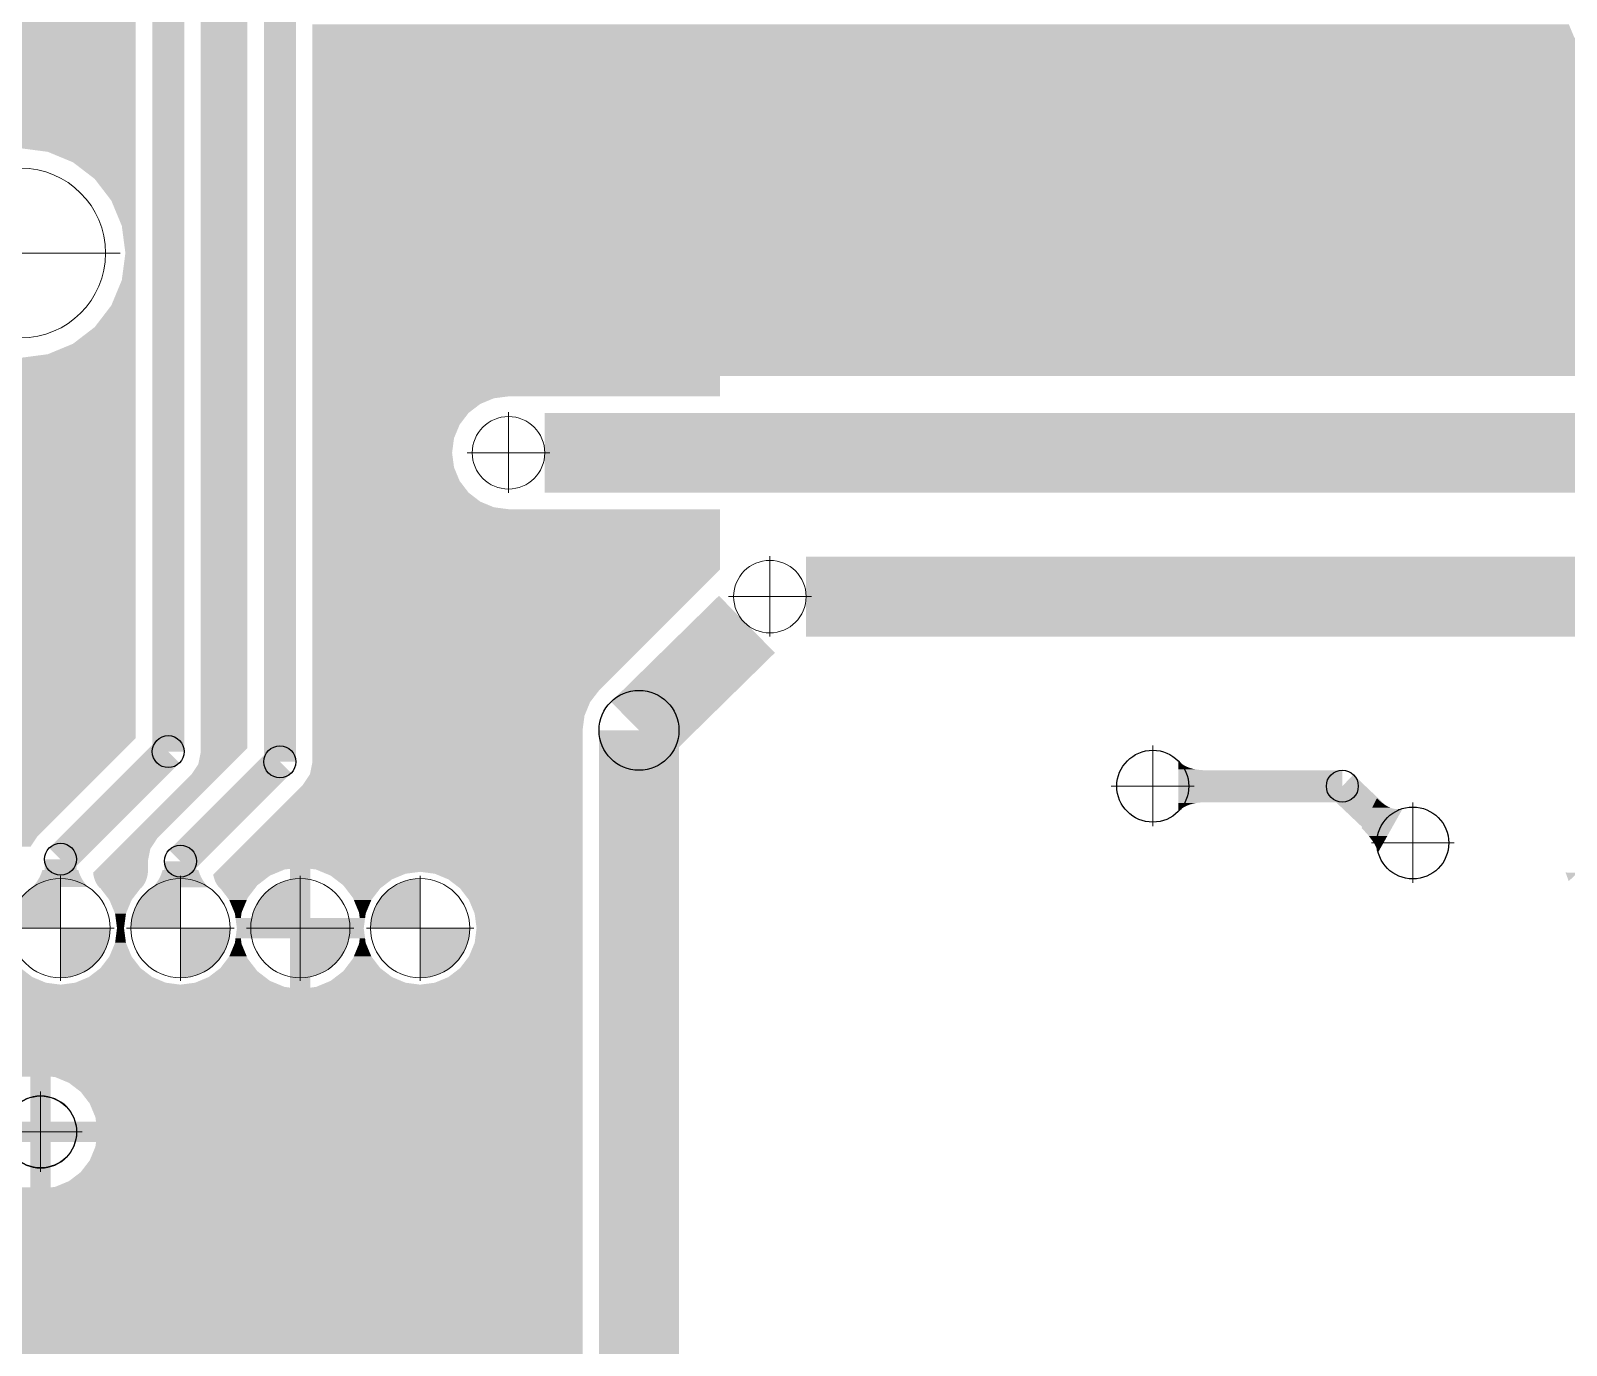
# Model space of a CAD drawing. Header units: millimetres. Extents: x -3633 to 871, y -630 to 261.
# Drawn here: x -1234.2 to -1195.61, y 74.06 to 107.09 of the extents above; entities that cross this region are included whole.
import ezdxf

# ---------------------------------------------------------------- set-up
doc = ezdxf.new("R2010")
doc.units = ezdxf.units.MM
for name, color, linetype in [('DRILL', 7, 'Continuous'), ('DRILL GOST', 7, 'Continuous'), ('TOP_LAYER', 7, 'Continuous'), ('TOP_PASTE', 8, 'Continuous')]:
    doc.layers.add(name, color=color, linetype=linetype)

# ---------------------------------------------------------------- blocks, each defined once
blk = doc.blocks.new('ROUND_26')
blk.add_circle((0, 0), 0.01772)
blk = doc.blocks.new('ROUND_2')
blk.add_circle((0, 0), 0.00787)
blk = doc.blocks.new('ROUND_3')
blk.add_circle((0, 0), 0.01969)

msp = doc.modelspace()

# ---------------------------------------------------------------- hatches: boundary and pattern name
h = msp.add_hatch(color=256)
h.dxf.hatch_style = 1
h.paths.add_polyline_path([(-1233.402, 64.09), (-1233.519, 63.803), (-1233.122, 63.808)])
h.paths.add_polyline_path([(-1230.139, 63.76), (-1230.417, 64.053), (-1230.533, 63.76)])
h.paths.add_polyline_path([(-1230.442, 66.506), (-1230.442, 66.487), (-1230.166, 66.209), (-1230.049, 66.487)])
h.paths.add_polyline_path([(-1227.247, 66.234), (-1227.665, 66.234), (-1227.383, 65.951)])
h.paths.add_polyline_path([(-1218.729, 67.018), (-1219.377, 67.717), (-1219.731, 66.985)])
h.paths.add_polyline_path([(-1233.291, 29.039), (-1234.021, 28.374), (-1233.291, 28.031)])
h.paths.add_polyline_path([(-1193.249, 18.254), (-1193.265, 17.863), (-1192.968, 17.984)])
h.paths.add_polyline_path([(-1191.229, 20.274), (-1190.956, 19.993), (-1190.828, 20.289)])
h.paths.add_polyline_path([(-1191.229, 59.689), (-1190.838, 59.682), (-1190.957, 59.982)])
h.paths.add_polyline_path([(-1201.227, 65.626), (-1200.937, 65.918), (-1201.244, 66.022)])
h.paths.add_polyline_path([(-1170.468, 65.638), (-1170.269, 65.852), (-1170.556, 65.857)])
h.paths.add_polyline_path([(-1173.277, 65.453), (-1173.047, 65.647), (-1173.345, 65.663)])
h.paths.add_polyline_path([(-1195.632, 85.942), (-1195.552, 85.721), (-1195.341, 85.931)])
h.paths.add_polyline_path([(-1169.982, 100.828), (-1170.057, 101.05), (-1170.269, 100.83)])
h.paths.add_polyline_path([(-1173.047, 100.578), (-1172.752, 100.574), (-1172.844, 100.792)])
h.paths.add_polyline_path([(-1188.153, 115.26), (-1187.946, 115.477), (-1188.239, 115.477)])
h.paths.add_polyline_path([(-1185.991, 116.135), (-1185.797, 116.358), (-1186.087, 116.358)])
h.paths.add_polyline_path([(-1195.129, 112.223), (-1195.341, 112.013), (-1195.042, 112.005)])
h.paths.add_polyline_path([(-1197.795, 114.758), (-1197.795, 114.467), (-1197.577, 114.683)])
h.paths.add_polyline_path([(-1204.613, 114.467), (-1204.829, 114.258), (-1204.599, 114.17)])
h.paths.add_polyline_path([(-1209.875, 119.434), (-1209.783, 119.217), (-1209.577, 119.43)])
h.paths.add_polyline_path([(-1202.754, 121.81), (-1202.474, 121.935), (-1202.752, 122.208)])
h.paths.add_polyline_path([(-1197.739, 130.105), (-1198.026, 130.376), (-1198.045, 129.979)])
h.paths.add_polyline_path([(-1190.037, 135.321), (-1190.324, 135.202), (-1190.038, 134.921)])
h.paths.add_polyline_path([(-1175.897, 134.921), (-1175.915, 134.532), (-1175.611, 134.647)])
h.paths.add_polyline_path([(-1177.96, 136.646), (-1177.971, 136.253), (-1177.668, 136.38)])
h.paths.add_polyline_path([(-1179.402, 139.71), (-1179.685, 139.972), (-1179.699, 139.582)])
h.paths.add_polyline_path([(-1188.43, 139.972), (-1188.43, 140.387), (-1188.728, 140.225)])
h.paths.add_polyline_path([(-1162.248, 164.521), (-1162.149, 164.016), (-1161.785, 164.373)])
h.paths.add_polyline_path([(-1160.278, 162.686), (-1160.395, 162.98), (-1160.673, 162.699)])
h.paths.add_polyline_path([(-1164.961, 159.184), (-1165.239, 159.467), (-1165.357, 159.178)])
h.paths.add_polyline_path([(-1160.275, 150.145), (-1160.673, 150.145), (-1160.395, 149.864)])
h.paths.add_polyline_path([(-1162.872, 151.339), (-1163.27, 151.336), (-1162.991, 151.053)])
h.paths.add_polyline_path([(-1164.681, 154.413), (-1164.564, 154.698), (-1164.961, 154.696)])
h.paths.add_polyline_path([(-1185.797, 145.657), (-1185.624, 145.48), (-1185.534, 145.676)])
h.paths.add_polyline_path([(-1188.455, 146.769), (-1188.704, 146.769), (-1188.529, 146.594)])
h.paths.add_polyline_path([(-1153.313, 170.77), (-1153.301, 169.77), (-1152.594, 170.463)])
h.paths.add_polyline_path([(-1214.786, 168.798), (-1214.767, 170.779), (-1217.643, 168.105)])
h.paths.add_polyline_path([(-1214.756, 147.746), (-1215.486, 148.04), (-1215.486, 147.043)])
at = {"layer": 'DRILL', "lineweight": 0}
h = msp.add_hatch(color=256, dxfattribs=at)
h.dxf.hatch_style = 1
h.paths.add_polyline_path([(-1233.448, 85.787, 0.414214), (-1234.694, 84.541), (-1233.448, 84.541)])
h.paths.add_polyline_path([(-1232.201, 84.541), (-1233.447, 84.541), (-1233.447, 83.294, 0.414079)])
h = msp.add_hatch(color=256, dxfattribs=at)
h.dxf.hatch_style = 1
h.paths.add_polyline_path([(-1230.436, 85.787, 0.414214), (-1231.682, 84.541), (-1230.436, 84.541)])
h.paths.add_polyline_path([(-1229.189, 84.541), (-1230.436, 84.541), (-1230.435, 83.294, 0.414079)])
h = msp.add_hatch(color=256, dxfattribs=at)
h.dxf.hatch_style = 1
h.paths.add_polyline_path([(-1227.424, 85.787, 0.414214), (-1228.671, 84.541), (-1227.424, 84.541)])
h.paths.add_polyline_path([(-1226.178, 84.541), (-1227.424, 84.541), (-1227.424, 83.294, 0.414079)])
h = msp.add_hatch(color=256, dxfattribs=at)
h.dxf.hatch_style = 1
h.paths.add_polyline_path([(-1224.412, 85.787, 0.414214), (-1225.659, 84.541), (-1224.412, 84.541)])
h.paths.add_polyline_path([(-1223.166, 84.541), (-1224.412, 84.541), (-1224.412, 83.294, 0.414079)])

# ---------------------------------------------------------------- linework, layer by layer
for p, q in [((-1236.87, 101.507), (-1231.948, 101.507)), ((-1235.351, 101.507), (-1233.532, 101.507)), ((-1234.452, 101.507), (-1232.319, 101.507)), ((-1222.193, 97.507), (-1222.193, 95.485)), ((-1223.234, 96.487), (-1221.151, 96.487)), ((-1215.625, 93.892), (-1215.625, 91.871)), ((-1216.667, 92.873), (-1214.583, 92.873)), ((-1199.469, 87.702), (-1199.469, 85.68)), ((-1233.448, 85.855), (-1233.448, 83.222)), ((-1230.436, 85.855), (-1230.436, 83.222)), ((-1227.424, 85.855), (-1227.424, 83.222)), ((-1224.412, 85.855), (-1224.412, 83.222)), ((-1234.8, 84.541), (-1232.1, 84.541)), ((-1231.789, 84.541), (-1229.088, 84.541)), ((-1228.777, 84.541), (-1226.077, 84.541)), ((-1225.765, 84.541), (-1223.065, 84.541)), ((-1233.949, 80.44), (-1233.949, 78.418)), ((-1234.99, 79.421), (-1232.907, 79.421))]:
    msp.add_line(p, q, dxfattribs=at)
at = {"layer": 'DRILL GOST', "lineweight": 0}
for p, q in [((-1206.004, 89.128), (-1206.004, 87.106)), ((-1207.046, 88.109), (-1204.963, 88.109)), ((-1200.51, 86.683), (-1198.427, 86.683))]:
    msp.add_line(p, q, dxfattribs=at)
for centre, radius in [((-1234.452, 101.507), 2.133), ((-1222.193, 96.487), 0.911), ((-1215.625, 92.873), 0.911), ((-1233.448, 84.541), 1.247), ((-1230.436, 84.541), 1.247), ((-1227.424, 84.541), 1.247), ((-1224.412, 84.541), 1.247), ((-1233.949, 79.421), 0.911)]:
    msp.add_circle(centre, radius, dxfattribs=at)
at = {"layer": 'TOP_LAYER', "elevation": 0}
for points, const_width in [([(-1230.742, 88.978), (-1230.742, 131.209)], 0.803), ([(-1227.937, 88.723), (-1227.937, 130.495)], 0.803), ([(-1221.282, 96.487), (-1178.218, 96.487)], 2.008), ([(-1214.714, 92.873), (-1184.656, 92.873)], 2.008), ([(-1218.914, 89.514), (-1216.202, 92.178)], 2.008), ([(-1218.914, 53.921), (-1218.914, 89.514)], 2.008), ([(-1233.448, 86.273), (-1230.742, 88.978)], 0.803), ([(-1230.436, 86.225), (-1227.937, 88.723)], 0.803), ([(-1205.207, 88.109), (-1201.241, 88.109)], 0.803), ([(-1201.241, 88.109), (-1200.131, 87.056)], 0.803), ([(-1233.448, 85.689), (-1233.448, 86.273)], 0.803), ([(-1230.436, 85.696), (-1230.436, 86.225)], 0.803)]:
    msp.add_lwpolyline(points, dxfattribs=dict(at, const_width=const_width))
at = {"layer": 'TOP_LAYER'}
for points in [[(-1205.359, 88.697), (-1205.359, 88.741), (-1205.311, 88.697), (-1205.359, 88.741)], [(-1205.359, 88.658), (-1205.359, 88.697), (-1205.258, 88.658), (-1205.311, 88.697)], [(-1205.359, 88.623), (-1205.359, 88.658), (-1205.2, 88.623), (-1205.258, 88.658)], [(-1205.359, 88.593), (-1205.359, 88.623), (-1205.137, 88.593), (-1205.2, 88.623)], [(-1205.359, 88.568), (-1205.359, 88.593), (-1205.069, 88.568), (-1205.137, 88.593)], [(-1205.359, 88.547), (-1205.359, 88.568), (-1204.996, 88.547), (-1205.069, 88.568)], [(-1205.359, 88.531), (-1205.359, 88.547), (-1204.918, 88.531), (-1204.996, 88.547)], [(-1205.359, 88.519), (-1205.359, 88.531), (-1204.835, 88.519), (-1204.918, 88.531)], [(-1205.359, 88.512), (-1205.359, 88.519), (-1204.746, 88.512), (-1204.835, 88.519)], [(-1205.359, 88.51), (-1205.359, 88.512), (-1204.653, 88.51), (-1204.746, 88.512)], [(-1205.359, 87.707), (-1205.359, 88.51), (-1204.653, 87.707), (-1204.653, 88.51)], [(-1205.359, 87.705), (-1205.359, 87.707), (-1204.746, 87.705), (-1204.653, 87.707)], [(-1205.359, 87.698), (-1205.359, 87.705), (-1204.835, 87.698), (-1204.746, 87.705)], [(-1205.359, 87.686), (-1205.359, 87.698), (-1204.918, 87.686), (-1204.835, 87.698)], [(-1205.359, 87.67), (-1205.359, 87.686), (-1204.996, 87.67), (-1204.918, 87.686)], [(-1205.359, 87.649), (-1205.359, 87.67), (-1205.069, 87.649), (-1204.996, 87.67)], [(-1205.359, 87.624), (-1205.359, 87.649), (-1205.137, 87.624), (-1205.069, 87.649)], [(-1205.359, 87.594), (-1205.359, 87.624), (-1205.2, 87.594), (-1205.137, 87.624)], [(-1205.359, 87.559), (-1205.359, 87.594), (-1205.258, 87.559), (-1205.2, 87.594)], [(-1200.492, 87.57), (-1200.476, 87.6), (-1200.036, 87.57), (-1200.101, 87.6)], [(-1200.476, 87.6), (-1200.457, 87.639), (-1200.101, 87.6), (-1200.167, 87.639)], [(-1200.457, 87.639), (-1200.432, 87.686), (-1200.167, 87.639), (-1200.234, 87.686)], [(-1200.432, 87.686), (-1200.404, 87.742), (-1200.234, 87.686), (-1200.302, 87.742)], [(-1200.404, 87.742), (-1200.371, 87.806), (-1200.302, 87.742), (-1200.371, 87.806)], [(-1205.359, 87.52), (-1205.359, 87.559), (-1205.311, 87.52), (-1205.258, 87.559)], [(-1205.359, 87.476), (-1205.359, 87.52), (-1205.359, 87.476), (-1205.311, 87.52)], [(-1200.756, 87.056), (-1200.511, 87.532), (-1200, 87.056), (-1199.732, 87.532)], [(-1200.511, 87.532), (-1200.509, 87.536), (-1199.845, 87.532), (-1199.908, 87.536)], [(-1200.509, 87.536), (-1200.503, 87.549), (-1199.908, 87.536), (-1199.972, 87.549)], [(-1200.503, 87.549), (-1200.492, 87.57), (-1199.972, 87.549), (-1200.036, 87.57)], [(-1199.845, 87.532), (-1199.783, 87.537), (-1199.732, 87.532), (-1199.73, 87.537)], [(-1199.783, 87.537), (-1199.722, 87.55), (-1199.73, 87.537), (-1199.722, 87.55)], [(-1200.629, 86.922), (-1200.756, 87.056), (-1200.075, 86.922), (-1200, 87.056)], [(-1200.574, 86.857), (-1200.629, 86.922), (-1200.111, 86.857), (-1200.075, 86.922)], [(-1200.481, 86.732), (-1200.574, 86.857), (-1200.181, 86.732), (-1200.111, 86.857)], [(-1200.442, 86.672), (-1200.481, 86.732), (-1200.215, 86.672), (-1200.181, 86.732)], [(-1200.409, 86.613), (-1200.442, 86.672), (-1200.248, 86.613), (-1200.215, 86.672)], [(-1200.381, 86.556), (-1200.409, 86.613), (-1200.28, 86.556), (-1200.248, 86.613)], [(-1200.358, 86.501), (-1200.381, 86.556), (-1200.311, 86.501), (-1200.28, 86.556)], [(-1200.341, 86.447), (-1200.358, 86.501), (-1200.341, 86.447), (-1200.311, 86.501)], [(-1233.852, 85.963), (-1233.849, 86.063), (-1233.043, 85.963), (-1233.046, 86.063)], [(-1230.841, 85.963), (-1230.837, 86.063), (-1230.031, 85.963), (-1230.034, 86.063)], [(-1234.101, 85.636), (-1234.049, 85.702), (-1232.81, 85.636), (-1232.861, 85.702)], [(-1234.049, 85.702), (-1234.004, 85.772), (-1232.861, 85.702), (-1232.906, 85.772)], [(-1234.004, 85.772), (-1233.965, 85.846), (-1232.906, 85.772), (-1232.945, 85.846)], [(-1233.965, 85.846), (-1233.932, 85.924), (-1232.945, 85.846), (-1232.978, 85.924)], [(-1233.932, 85.924), (-1233.905, 86.007), (-1232.978, 85.924), (-1233.005, 86.007)], [(-1233.897, 85.689), (-1233.876, 85.776), (-1232.998, 85.689), (-1233.019, 85.776)], [(-1233.876, 85.776), (-1233.861, 85.868), (-1233.019, 85.776), (-1233.034, 85.868)], [(-1233.861, 85.868), (-1233.852, 85.963), (-1233.034, 85.868), (-1233.043, 85.963)], [(-1231.08, 85.63), (-1231.028, 85.696), (-1229.789, 85.63), (-1229.84, 85.696)], [(-1231.028, 85.696), (-1230.983, 85.765), (-1229.84, 85.696), (-1229.885, 85.765)], [(-1230.983, 85.765), (-1230.944, 85.84), (-1229.885, 85.765), (-1229.924, 85.84)], [(-1230.944, 85.84), (-1230.911, 85.918), (-1229.924, 85.84), (-1229.957, 85.918)], [(-1230.911, 85.918), (-1230.884, 86.001), (-1229.957, 85.918), (-1229.984, 86.001)], [(-1230.886, 85.689), (-1230.865, 85.776), (-1229.986, 85.689), (-1230.007, 85.776)], [(-1230.865, 85.776), (-1230.85, 85.868), (-1230.007, 85.776), (-1230.022, 85.868)], [(-1230.85, 85.868), (-1230.841, 85.963), (-1230.022, 85.868), (-1230.031, 85.963)], [(-1234.158, 85.575), (-1234.101, 85.636), (-1232.752, 85.575), (-1232.81, 85.636)], [(-1231.137, 85.569), (-1231.08, 85.63), (-1229.731, 85.569), (-1229.789, 85.63)]]:
    msp.add_solid(points, dxfattribs=at)
at = {"layer": 'TOP_PASTE'}
msp.add_circle((-1199.816, 119.572), 110, dxfattribs=at)
for points in [[(-1229.924, 89.062), (-1229.924, 130.495), (-1228.756, 89.062), (-1228.756, 130.495)], [(-1269.682, 104.14), (-1269.682, 118.186), (-1231.561, 104.14), (-1231.561, 118.186)], [(-1227.119, 106.935), (-1227.119, 107.252), (-1195.417, 106.935), (-1195.549, 107.252)], [(-1227.119, 106.662), (-1227.119, 106.935), (-1195.208, 106.662), (-1195.417, 106.935)], [(-1227.119, 106.453), (-1227.119, 106.662), (-1194.936, 106.453), (-1195.208, 106.662)], [(-1227.119, 106.321), (-1227.119, 106.453), (-1194.618, 106.321), (-1194.936, 106.453)], [(-1227.119, 106.277), (-1227.119, 106.321), (-1194.277, 106.277), (-1194.618, 106.321)], [(-1227.119, 98.413), (-1227.119, 106.277), (-1173.502, 98.413), (-1173.502, 106.277)], [(-1233.77, 104.05), (-1234.452, 104.14), (-1231.561, 104.05), (-1231.561, 104.14)], [(-1233.135, 103.787), (-1233.77, 104.05), (-1231.561, 103.787), (-1231.561, 104.05)], [(-1232.59, 103.369), (-1233.135, 103.787), (-1231.561, 103.369), (-1231.561, 103.787)], [(-1232.172, 102.824), (-1232.59, 103.369), (-1231.561, 102.824), (-1231.561, 103.369)], [(-1231.909, 102.189), (-1232.172, 102.824), (-1231.561, 102.189), (-1231.561, 102.824)], [(-1231.819, 101.507), (-1231.909, 102.189), (-1231.561, 101.507), (-1231.561, 102.189)], [(-1231.909, 100.826), (-1231.819, 101.507), (-1231.561, 100.826), (-1231.561, 101.507)], [(-1232.172, 100.191), (-1231.909, 100.826), (-1231.561, 100.191), (-1231.561, 100.826)], [(-1232.59, 99.645), (-1232.172, 100.191), (-1231.561, 99.645), (-1231.561, 100.191)], [(-1233.135, 99.227), (-1232.59, 99.645), (-1231.561, 99.227), (-1231.561, 99.645)], [(-1233.77, 98.964), (-1233.135, 99.227), (-1231.561, 98.964), (-1231.561, 99.227)], [(-1269.682, 89.317), (-1269.682, 98.874), (-1231.561, 89.317), (-1231.561, 98.874)], [(-1234.452, 98.874), (-1233.77, 98.964), (-1231.561, 98.874), (-1231.561, 98.964)], [(-1227.119, 97.905), (-1227.119, 98.413), (-1216.882, 97.905), (-1216.882, 98.413)], [(-1227.119, 97.857), (-1227.119, 97.905), (-1222.56, 97.857), (-1222.193, 97.905)], [(-1227.119, 97.715), (-1227.119, 97.857), (-1222.902, 97.715), (-1222.56, 97.857)], [(-1227.119, 97.49), (-1227.119, 97.715), (-1223.195, 97.49), (-1222.902, 97.715)], [(-1227.119, 97.196), (-1227.119, 97.49), (-1223.42, 97.196), (-1223.195, 97.49)], [(-1227.119, 96.854), (-1227.119, 97.196), (-1223.562, 96.854), (-1223.42, 97.196)], [(-1227.119, 96.487), (-1227.119, 96.854), (-1223.61, 96.487), (-1223.562, 96.854)], [(-1227.119, 96.121), (-1227.119, 96.487), (-1223.562, 96.121), (-1223.61, 96.487)], [(-1227.119, 95.779), (-1227.119, 96.121), (-1223.42, 95.779), (-1223.562, 96.121)], [(-1227.119, 95.485), (-1227.119, 95.779), (-1223.195, 95.485), (-1223.42, 95.779)], [(-1227.119, 95.26), (-1227.119, 95.485), (-1222.902, 95.26), (-1223.195, 95.485)], [(-1227.119, 95.118), (-1227.119, 95.26), (-1222.56, 95.118), (-1222.902, 95.26)], [(-1227.119, 95.07), (-1227.119, 95.118), (-1222.193, 95.07), (-1222.56, 95.118)], [(-1227.119, 93.551), (-1227.119, 95.07), (-1216.882, 93.551), (-1216.882, 95.07)], [(-1227.119, 90.517), (-1227.119, 93.551), (-1219.916, 90.517), (-1216.882, 93.551)], [(-1227.119, 90.223), (-1227.119, 90.517), (-1220.142, 90.223), (-1219.916, 90.517)], [(-1227.119, 89.881), (-1227.119, 90.223), (-1220.283, 89.881), (-1220.142, 90.223)], [(-1227.119, 89.514), (-1227.119, 89.881), (-1220.332, 89.514), (-1220.283, 89.881)], [(-1269.682, 86.852), (-1269.682, 89.317), (-1234.027, 86.852), (-1231.561, 89.317)], [(-1227.119, 88.723), (-1227.119, 89.514), (-1220.332, 88.723), (-1220.332, 89.514)], [(-1229.986, 88.665), (-1229.924, 88.978), (-1229.154, 88.665), (-1228.841, 88.978)], [(-1229.924, 88.978), (-1229.924, 89.062), (-1228.841, 88.978), (-1228.756, 89.062)], [(-1231.759, 86.804), (-1230.163, 88.399), (-1231.015, 86.804), (-1229.42, 88.399)], [(-1230.163, 88.399), (-1229.986, 88.665), (-1229.42, 88.399), (-1229.154, 88.665)], [(-1227.358, 88.144), (-1227.181, 88.41), (-1220.332, 88.144), (-1220.332, 88.41)], [(-1227.181, 88.41), (-1227.119, 88.723), (-1220.332, 88.41), (-1220.332, 88.723)], [(-1229.468, 86.034), (-1227.358, 88.144), (-1220.332, 86.034), (-1220.332, 88.144)], [(-1269.682, 86.586), (-1269.682, 86.852), (-1234.204, 86.586), (-1234.027, 86.852)], [(-1232.338, 86.225), (-1232.024, 86.538), (-1231.255, 86.225), (-1231.192, 86.538)], [(-1232.024, 86.538), (-1231.759, 86.804), (-1231.192, 86.538), (-1231.015, 86.804)], [(-1232.629, 85.934), (-1232.338, 86.224), (-1231.255, 85.934), (-1231.255, 86.224)], [(-1232.338, 86.224), (-1232.338, 86.225), (-1231.255, 86.224), (-1231.255, 86.225)], [(-1232.629, 85.931), (-1232.629, 85.934), (-1231.255, 85.931), (-1231.255, 85.934)], [(-1232.628, 85.92), (-1232.629, 85.931), (-1231.256, 85.92), (-1231.255, 85.931)], [(-1232.618, 85.858), (-1232.628, 85.92), (-1231.266, 85.858), (-1231.256, 85.92)], [(-1232.604, 85.801), (-1232.618, 85.858), (-1231.28, 85.801), (-1231.266, 85.858)], [(-1232.587, 85.75), (-1232.604, 85.801), (-1231.297, 85.75), (-1231.28, 85.801)], [(-1232.567, 85.704), (-1232.587, 85.75), (-1231.316, 85.704), (-1231.297, 85.75)], [(-1232.545, 85.661), (-1232.567, 85.704), (-1231.339, 85.661), (-1231.316, 85.704)], [(-1232.52, 85.622), (-1232.545, 85.661), (-1231.364, 85.622), (-1231.339, 85.661)], [(-1229.611, 85.891), (-1229.487, 86.016), (-1228.12, 85.891), (-1227.819, 86.016)], [(-1229.607, 85.863), (-1229.611, 85.891), (-1228.188, 85.863), (-1228.12, 85.891)], [(-1229.606, 85.858), (-1229.607, 85.863), (-1228.194, 85.858), (-1228.188, 85.863)], [(-1229.592, 85.801), (-1229.606, 85.858), (-1228.268, 85.801), (-1228.194, 85.858)], [(-1229.575, 85.75), (-1229.592, 85.801), (-1228.335, 85.75), (-1228.268, 85.801)], [(-1229.556, 85.704), (-1229.575, 85.75), (-1228.395, 85.704), (-1228.335, 85.75)], [(-1229.533, 85.661), (-1229.556, 85.704), (-1228.45, 85.661), (-1228.395, 85.704)], [(-1229.508, 85.622), (-1229.533, 85.661), (-1228.502, 85.622), (-1228.45, 85.661)], [(-1229.487, 86.016), (-1229.468, 86.034), (-1227.819, 86.016), (-1227.679, 86.034)], [(-1227.679, 84.796), (-1227.679, 86.034), (-1227.169, 84.796), (-1227.169, 86.034)], [(-1227.029, 86.016), (-1227.169, 86.034), (-1220.332, 86.016), (-1220.332, 86.034)], [(-1226.89, 85.958), (-1227.029, 86.016), (-1220.332, 85.958), (-1220.332, 86.016)], [(-1226.774, 85.91), (-1226.89, 85.958), (-1224.779, 85.91), (-1224.412, 85.958)], [(-1226.661, 85.863), (-1226.774, 85.91), (-1224.892, 85.863), (-1224.779, 85.91)], [(-1226.537, 85.768), (-1226.661, 85.863), (-1225.121, 85.768), (-1224.892, 85.863)], [(-1226.344, 85.62), (-1226.537, 85.768), (-1225.314, 85.62), (-1225.121, 85.768)], [(-1224.045, 85.91), (-1224.412, 85.958), (-1220.332, 85.91), (-1220.332, 85.958)], [(-1223.703, 85.768), (-1224.045, 85.91), (-1220.332, 85.768), (-1220.332, 85.91)], [(-1223.41, 85.543), (-1223.703, 85.768), (-1220.332, 85.543), (-1220.332, 85.768)], [(-1232.491, 85.585), (-1232.52, 85.622), (-1231.393, 85.585), (-1231.364, 85.622)], [(-1232.467, 85.559), (-1232.491, 85.585), (-1231.417, 85.559), (-1231.393, 85.585)], [(-1232.445, 85.543), (-1232.467, 85.559), (-1231.438, 85.543), (-1231.417, 85.559)], [(-1232.22, 85.249), (-1232.445, 85.543), (-1231.664, 85.249), (-1231.438, 85.543)], [(-1229.506, 85.62), (-1229.508, 85.622), (-1228.504, 85.62), (-1228.502, 85.622)], [(-1229.479, 85.585), (-1229.506, 85.62), (-1228.531, 85.585), (-1228.504, 85.62)], [(-1229.455, 85.559), (-1229.479, 85.585), (-1228.551, 85.559), (-1228.531, 85.585)], [(-1229.433, 85.543), (-1229.455, 85.559), (-1228.563, 85.543), (-1228.551, 85.559)], [(-1229.25, 85.304), (-1229.433, 85.543), (-1228.747, 85.304), (-1228.563, 85.543)], [(-1229.208, 85.249), (-1229.25, 85.304), (-1228.769, 85.249), (-1228.747, 85.304)], [(-1226.285, 85.543), (-1226.344, 85.62), (-1225.415, 85.543), (-1225.314, 85.62)], [(-1226.102, 85.304), (-1226.285, 85.543), (-1225.598, 85.304), (-1225.415, 85.543)], [(-1226.079, 85.249), (-1226.102, 85.304), (-1225.64, 85.249), (-1225.598, 85.304)], [(-1223.185, 85.249), (-1223.41, 85.543), (-1220.332, 85.249), (-1220.332, 85.543)], [(-1232.078, 84.908), (-1232.22, 85.249), (-1231.805, 84.908), (-1231.664, 85.249)], [(-1232.03, 84.541), (-1232.078, 84.908), (-1231.854, 84.541), (-1231.805, 84.908)], [(-1229.078, 84.936), (-1229.208, 85.249), (-1228.899, 84.936), (-1228.769, 85.249)], [(-1229.067, 84.908), (-1229.078, 84.936), (-1228.903, 84.908), (-1228.899, 84.936)], [(-1229.052, 84.796), (-1229.067, 84.908), (-1228.918, 84.796), (-1228.903, 84.908)], [(-1225.949, 84.936), (-1226.079, 85.249), (-1225.77, 84.936), (-1225.64, 85.249)], [(-1225.945, 84.908), (-1225.949, 84.936), (-1225.782, 84.908), (-1225.77, 84.936)], [(-1225.931, 84.796), (-1225.945, 84.908), (-1225.796, 84.796), (-1225.782, 84.908)], [(-1223.043, 84.908), (-1223.185, 85.249), (-1220.332, 84.908), (-1220.332, 85.249)], [(-1222.995, 84.541), (-1223.043, 84.908), (-1220.332, 84.541), (-1220.332, 84.908)], [(-1232.078, 84.174), (-1232.03, 84.541), (-1231.805, 84.174), (-1231.854, 84.541)], [(-1229.018, 84.541), (-1229.052, 84.796), (-1225.83, 84.541), (-1225.796, 84.796)], [(-1229.052, 84.286), (-1229.018, 84.541), (-1225.796, 84.286), (-1225.83, 84.541)], [(-1223.043, 84.174), (-1222.995, 84.541), (-1220.332, 84.174), (-1220.332, 84.541)], [(-1232.22, 83.832), (-1232.078, 84.174), (-1231.664, 83.832), (-1231.805, 84.174)], [(-1229.208, 83.832), (-1229.078, 84.145), (-1228.769, 83.832), (-1228.899, 84.145)], [(-1229.078, 84.145), (-1229.067, 84.174), (-1228.899, 84.145), (-1228.903, 84.174)], [(-1229.067, 84.174), (-1229.052, 84.286), (-1228.903, 84.174), (-1228.918, 84.286)], [(-1227.679, 83.047), (-1227.679, 84.286), (-1227.169, 83.047), (-1227.169, 84.286)], [(-1226.079, 83.832), (-1225.949, 84.145), (-1225.64, 83.832), (-1225.77, 84.145)], [(-1225.949, 84.145), (-1225.945, 84.174), (-1225.77, 84.145), (-1225.782, 84.174)], [(-1225.945, 84.174), (-1225.931, 84.286), (-1225.782, 84.174), (-1225.796, 84.286)], [(-1223.185, 83.832), (-1223.043, 84.174), (-1220.332, 83.832), (-1220.332, 84.174)], [(-1232.445, 83.538), (-1232.22, 83.832), (-1231.438, 83.538), (-1231.664, 83.832)], [(-1229.433, 83.538), (-1229.25, 83.777), (-1228.563, 83.538), (-1228.747, 83.777)], [(-1229.25, 83.777), (-1229.208, 83.832), (-1228.747, 83.777), (-1228.769, 83.832)], [(-1226.285, 83.538), (-1226.102, 83.777), (-1225.415, 83.538), (-1225.598, 83.777)], [(-1226.102, 83.777), (-1226.079, 83.832), (-1225.598, 83.777), (-1225.64, 83.832)], [(-1223.41, 83.538), (-1223.185, 83.832), (-1220.332, 83.538), (-1220.332, 83.832)], [(-1235.751, 83.313), (-1235.457, 83.538), (-1234.157, 83.313), (-1234.45, 83.538)], [(-1232.739, 83.313), (-1232.445, 83.538), (-1231.145, 83.313), (-1231.438, 83.538)], [(-1229.727, 83.313), (-1229.534, 83.461), (-1228.311, 83.313), (-1228.504, 83.461)], [(-1229.534, 83.461), (-1229.433, 83.538), (-1228.504, 83.461), (-1228.563, 83.538)], [(-1226.537, 83.313), (-1226.344, 83.461), (-1225.121, 83.313), (-1225.314, 83.461)], [(-1226.344, 83.461), (-1226.285, 83.538), (-1225.314, 83.461), (-1225.415, 83.538)], [(-1223.703, 83.313), (-1223.41, 83.538), (-1220.332, 83.313), (-1220.332, 83.538)], [(-1269.682, 83.066), (-1269.682, 83.123), (-1227.819, 83.066), (-1227.958, 83.123)], [(-1269.682, 83.047), (-1269.682, 83.066), (-1227.679, 83.047), (-1227.819, 83.066)], [(-1269.682, 80.813), (-1269.682, 83.047), (-1220.332, 80.813), (-1220.332, 83.047)], [(-1236.46, 83.123), (-1236.093, 83.171), (-1233.448, 83.123), (-1233.815, 83.171)], [(-1236.093, 83.171), (-1235.751, 83.313), (-1233.815, 83.171), (-1234.157, 83.313)], [(-1233.448, 83.123), (-1233.081, 83.171), (-1230.436, 83.123), (-1230.803, 83.171)], [(-1233.081, 83.171), (-1232.739, 83.313), (-1230.803, 83.171), (-1231.145, 83.313)], [(-1230.436, 83.123), (-1230.069, 83.171), (-1227.958, 83.123), (-1228.074, 83.171)], [(-1230.069, 83.171), (-1229.956, 83.218), (-1228.074, 83.171), (-1228.188, 83.218)], [(-1229.956, 83.218), (-1229.727, 83.313), (-1228.188, 83.218), (-1228.311, 83.313)], [(-1227.169, 83.047), (-1227.029, 83.066), (-1220.332, 83.047), (-1220.332, 83.066)], [(-1227.029, 83.066), (-1226.89, 83.123), (-1220.332, 83.066), (-1220.332, 83.123)], [(-1226.89, 83.123), (-1226.774, 83.171), (-1224.412, 83.123), (-1224.779, 83.171)], [(-1226.774, 83.171), (-1226.661, 83.218), (-1224.779, 83.171), (-1224.892, 83.218)], [(-1226.661, 83.218), (-1226.537, 83.313), (-1224.892, 83.218), (-1225.121, 83.313)], [(-1224.412, 83.123), (-1224.045, 83.171), (-1220.332, 83.123), (-1220.332, 83.171)], [(-1224.045, 83.171), (-1223.703, 83.313), (-1220.332, 83.171), (-1220.332, 83.313)], [(-1234.204, 79.676), (-1234.204, 80.813), (-1233.694, 79.676), (-1233.694, 80.813)], [(-1233.58, 80.798), (-1233.694, 80.813), (-1220.332, 80.798), (-1220.332, 80.813)], [(-1233.236, 80.655), (-1233.58, 80.798), (-1220.332, 80.655), (-1220.332, 80.798)], [(-1232.941, 80.429), (-1233.236, 80.655), (-1220.332, 80.429), (-1220.332, 80.655)], [(-1232.714, 80.133), (-1232.941, 80.429), (-1220.332, 80.133), (-1220.332, 80.429)], [(-1232.572, 79.79), (-1232.714, 80.133), (-1220.332, 79.79), (-1220.332, 80.133)], [(-1269.682, 79.421), (-1269.682, 79.676), (-1220.332, 79.421), (-1220.332, 79.676)], [(-1232.557, 79.676), (-1232.572, 79.79), (-1220.332, 79.676), (-1220.332, 79.79)], [(-1269.779, 79.166), (-1269.713, 79.264), (-1220.332, 79.166), (-1220.332, 79.264)], [(-1269.713, 79.264), (-1269.682, 79.421), (-1220.332, 79.264), (-1220.332, 79.421)], [(-1234.204, 78.028), (-1234.204, 79.166), (-1233.694, 78.028), (-1233.694, 79.166)], [(-1232.572, 79.052), (-1232.557, 79.166), (-1220.332, 79.052), (-1220.332, 79.166)], [(-1232.714, 78.708), (-1232.572, 79.052), (-1220.332, 78.708), (-1220.332, 79.052)], [(-1233.236, 78.186), (-1232.941, 78.412), (-1220.332, 78.186), (-1220.332, 78.412)], [(-1232.941, 78.412), (-1232.714, 78.708), (-1220.332, 78.412), (-1220.332, 78.708)], [(-1300.657, 75.371), (-1301.758, 78.028), (-1220.332, 75.371), (-1220.332, 78.028)], [(-1233.694, 78.028), (-1233.58, 78.043), (-1220.332, 78.028), (-1220.332, 78.043)], [(-1233.58, 78.043), (-1233.236, 78.186), (-1220.332, 78.043), (-1220.332, 78.186)], [(-1298.842, 71.432), (-1300.657, 75.371), (-1220.332, 71.432), (-1220.332, 75.371)]]:
    msp.add_solid(points, dxfattribs=at)

# ---------------------------------------------------------------- block references
at = {"layer": 'DRILL GOST', "xscale": 51, "yscale": 51, "zscale": 51}
for p in [(-1206.004, 88.109), (-1199.469, 86.683)]:
    msp.add_blockref('ROUND_26', p, dxfattribs=at)
at = {"layer": 'TOP_LAYER', "xscale": 51, "yscale": 51, "zscale": 51}
for name, p in [('ROUND_3', (-1218.914, 89.514)), ('ROUND_3', (-1218.914, 89.514)), ('ROUND_2', (-1230.742, 88.978)), ('ROUND_2', (-1230.742, 88.978)), ('ROUND_2', (-1227.937, 88.723)), ('ROUND_2', (-1227.937, 88.723)), ('ROUND_2', (-1201.241, 88.109)), ('ROUND_2', (-1201.241, 88.109)), ('ROUND_2', (-1233.448, 86.273)), ('ROUND_2', (-1233.448, 86.273)), ('ROUND_2', (-1230.436, 86.225)), ('ROUND_2', (-1230.436, 86.225))]:
    msp.add_blockref(name, p, dxfattribs=at)
at = {"layer": 'TOP_PASTE', "xscale": 51, "yscale": 51, "zscale": 51}
msp.add_blockref('ROUND_26', (-1233.949, 79.421), dxfattribs=at)

doc.saveas('drawing.dxf')
